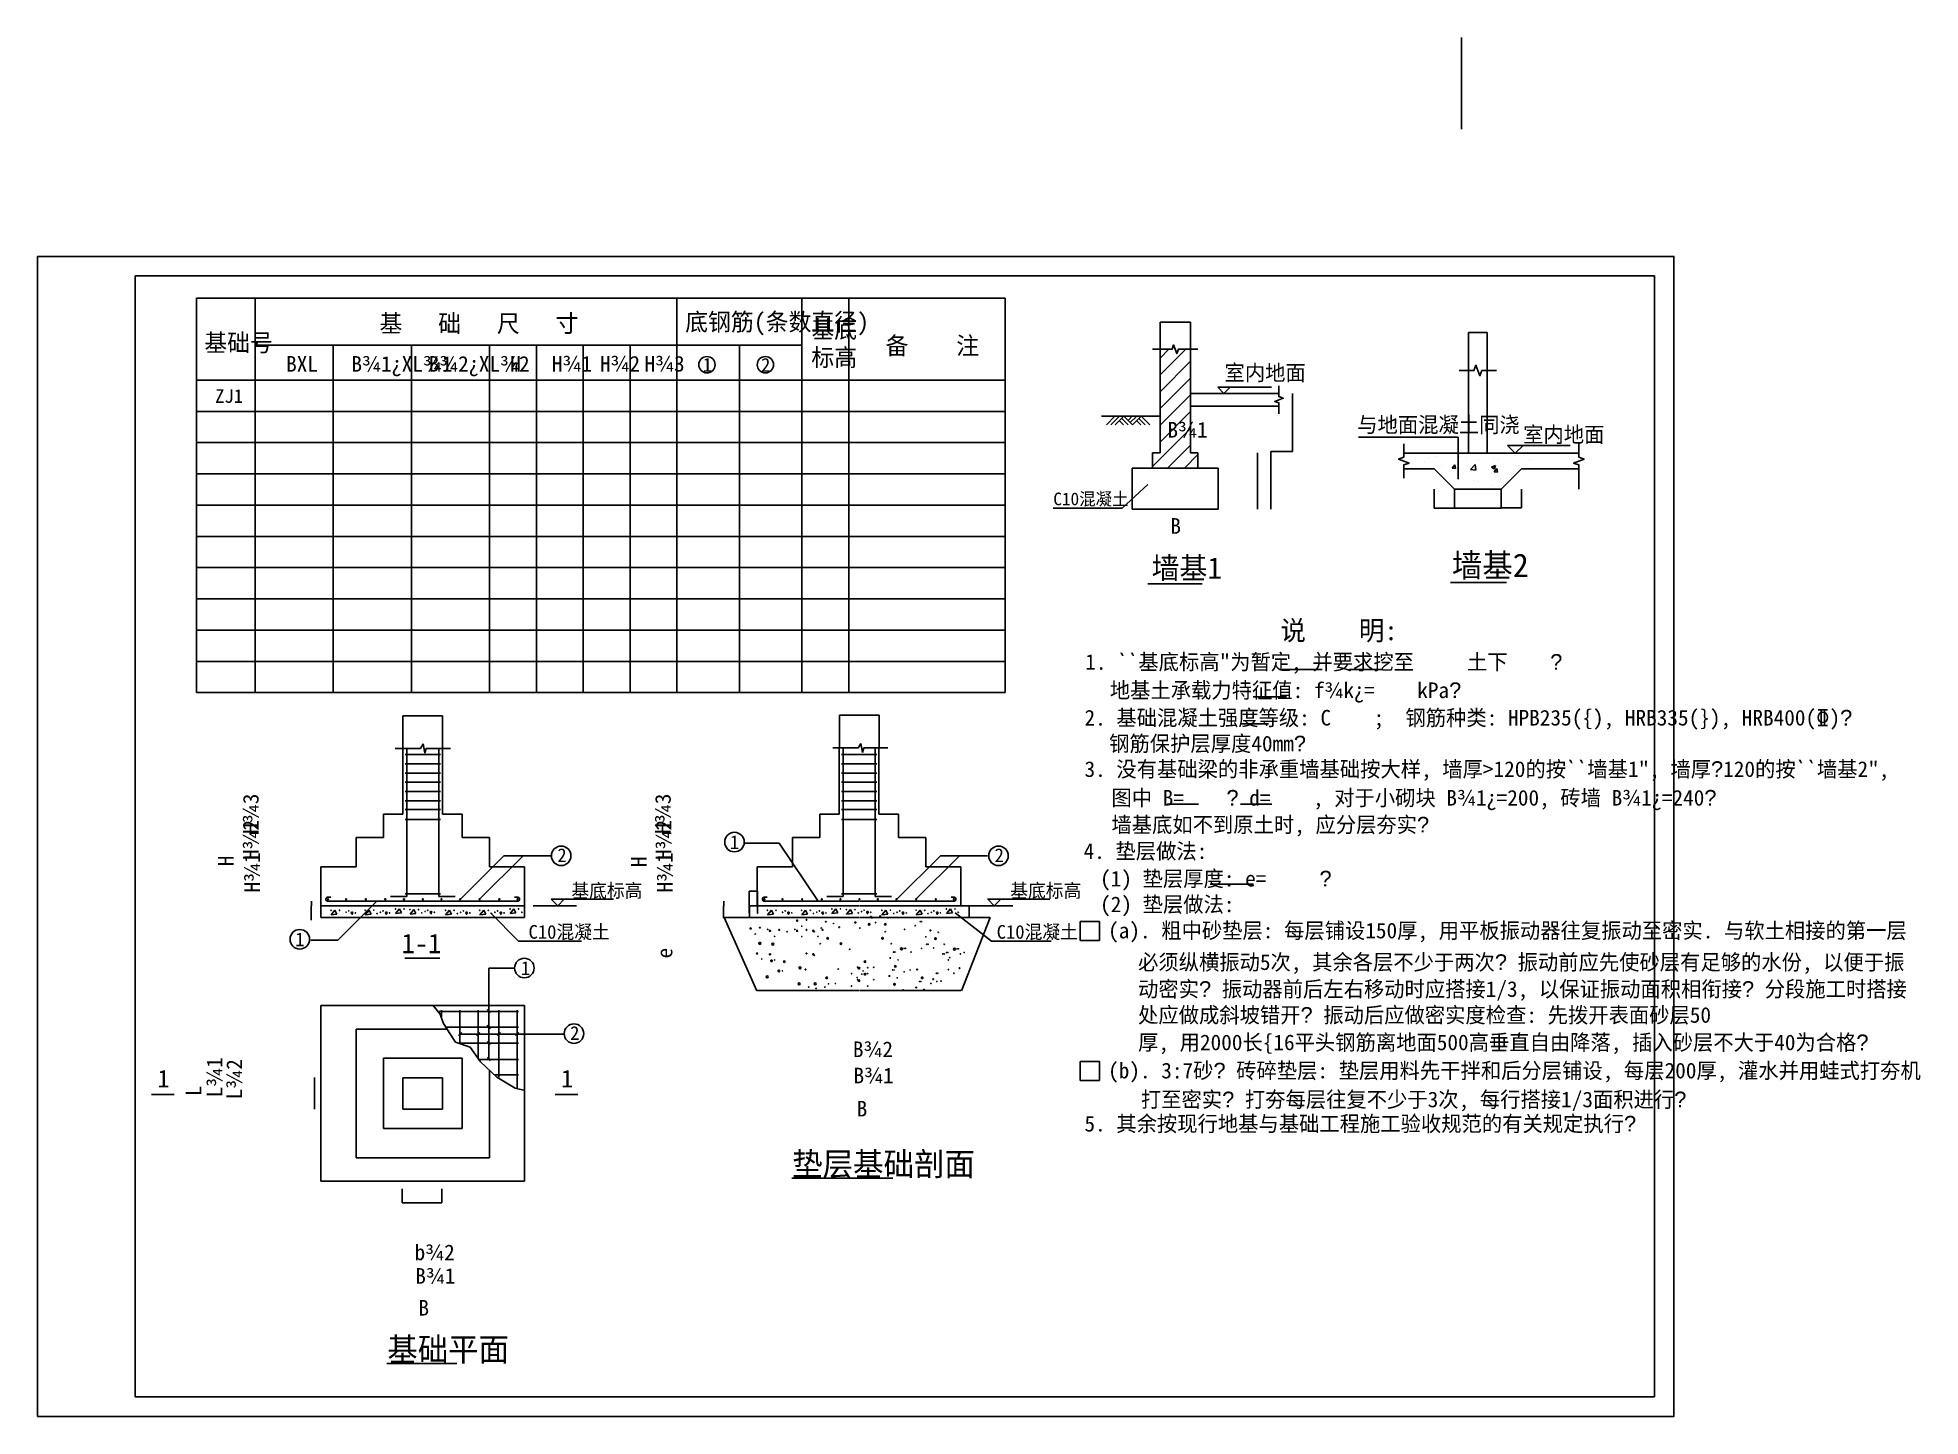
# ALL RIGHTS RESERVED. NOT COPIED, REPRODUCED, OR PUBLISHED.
# Model space of a CAD drawing. Header units: metres. Extents: x 4568 to 52776, y 5829 to 41128.
import ezdxf

# ---------------------------------------------------------------- set-up
doc = ezdxf.new("R2010")
doc.units = ezdxf.units.M
for name, color, linetype in [('BEAM', 4, 'Continuous'), ('DIM', 7, 'Continuous'), ('HATCH', 7, 'Continuous'), ('STEEL', 2, 'Continuous'), ('TEXT', 7, 'Continuous'), ('TK', 7, 'Continuous')]:
    doc.layers.add(name, color=color, linetype=linetype)
doc.dimstyles.get("Standard").update_dxf_attribs({"dimtxt": 2.5, "dimasz": 2.5, "dimexe": 1.25, "dimexo": 0.625, "dimtad": 1, "dimcen": 2.5, "dimazin": 3, "dimtfac": 1, "dimtmove": 0, "dimatfit": 3})

# ---------------------------------------------------------------- blocks, each defined once
blk = doc.blocks.new('_CLOSEDFILLED')
at = {"color": 0, "linetype": 'BYBLOCK'}
blk.add_solid([(-1, 0), (0, 0), (-1, 0)], dxfattribs=at)
blk = doc.blocks.new('*D1')
for p, q in [((41027.11, 41127.73), (41027.11, 39957.45)), ((41026.86, 39957.45), (41026.61, 39957.45)), ((41027.11, 38787.17), (41027.11, 39957.45)), ((41027.11, 39957.45), (41027.11, 39957.45)), ((41027.36, 39957.45), (41027.61, 39957.45))]:
    blk.add_line(p, q)
at = {"layer": 'Defpoints'}
for p in [(41027.11, 41127.73), (41027.11, 39957.45), (41027.11, 38787.17)]:
    blk.add_point(p, dxfattribs=at)
at = {"xscale": 0.25, "yscale": 0.25}
blk.add_blockref('_CLOSEDFILLED', (41027.11, 39957.45), dxfattribs=at)
at = {"xscale": 0.25, "yscale": 0.25, "rotation": 180}
blk.add_blockref('_CLOSEDFILLED', (41027.11, 39957.45), dxfattribs=at)
at = {"insert": (41027.11, 39958.575), "char_height": 1, "attachment_point": 5}
blk.add_mtext('H', dxfattribs=at)
blk = doc.blocks.new('*D2')
for p, q in [((35802.14, 30108.23), (35802.14, 29581.09)), ((35801.89, 29581.09), (35801.64, 29581.09)), ((35802.14, 29053.95), (35802.14, 29581.09)), ((35802.14, 29581.09), (35802.14, 29581.09)), ((35802.39, 29581.09), (35802.64, 29581.09))]:
    blk.add_line(p, q)
at = {"layer": 'Defpoints'}
for p in [(35802.14, 30108.23), (35802.14, 29581.09), (35802.14, 29053.95)]:
    blk.add_point(p, dxfattribs=at)
at = {"layer": 'DIM', "xscale": 0.25, "yscale": 0.25}
blk.add_blockref('_CLOSEDFILLED', (35802.14, 29581.09), dxfattribs=at)
at = {"layer": 'DIM', "xscale": 0.25, "yscale": 0.25, "rotation": 180}
blk.add_blockref('_CLOSEDFILLED', (35802.14, 29581.09), dxfattribs=at)
at = {"layer": 'DIM', "insert": (35802.14, 29582.215), "char_height": 1, "attachment_point": 5}
blk.add_mtext('250', dxfattribs=at)
blk = doc.blocks.new('*D3')
for p, q in [((36698.62, 32017.91), (36698.62, 30535.93)), ((36422.555, 30535.93), (36147.24, 30535.93)), ((36147.49, 29053.95), (36147.49, 30535.93)), ((36698.87, 30535.93), (36423.555, 30535.93))]:
    blk.add_line(p, q)
at = {"layer": 'Defpoints'}
for p in [(36698.62, 32017.91), (36698.62, 30535.93), (36147.49, 29053.95)]:
    blk.add_point(p, dxfattribs=at)
at = {"layer": 'DIM', "xscale": 0.25, "yscale": 0.25}
blk.add_blockref('_CLOSEDFILLED', (36147.49, 30535.93), dxfattribs=at)
at = {"layer": 'DIM', "xscale": 0.25, "yscale": 0.25, "rotation": 180}
blk.add_blockref('_CLOSEDFILLED', (36698.62, 30535.93), dxfattribs=at)
at = {"layer": 'DIM', "insert": (36423.055, 30535.93), "char_height": 1, "attachment_point": 5}
blk.add_mtext('d', dxfattribs=at)
blk = doc.blocks.new('*D4')
for p, q in [((35802.14, 30497.03), (35802.14, 30309.78)), ((35801.89, 30309.78), (35801.64, 30309.78)), ((35802.14, 30108.23), (35802.14, 30309.78)), ((35802.14, 30309.78), (35802.14, 30309.78)), ((35802.39, 30309.78), (35802.64, 30309.78))]:
    blk.add_line(p, q)
at = {"layer": 'Defpoints'}
for p in [(35802.14, 30497.03), (35802.14, 30309.78), (35802.14, 30108.23)]:
    blk.add_point(p, dxfattribs=at)
at = {"layer": 'DIM', "xscale": 0.25, "yscale": 0.25}
blk.add_blockref('_CLOSEDFILLED', (35802.14, 30309.78), dxfattribs=at)
at = {"layer": 'DIM', "xscale": 0.25, "yscale": 0.25, "rotation": 180}
blk.add_blockref('_CLOSEDFILLED', (35802.14, 30309.78), dxfattribs=at)
at = {"layer": 'DIM', "insert": (35802.14, 30310.905), "char_height": 1, "attachment_point": 5}
blk.add_mtext('%%151120', dxfattribs=at)
blk = doc.blocks.new('*D5')
for p, q in [((33695.14, 33846.44), (33307.09, 33846.44)), ((33307.34, 33149.13), (33307.34, 33846.44)), ((34085.19, 33846.44), (33697.14, 33846.44)), ((34084.94, 33149.13), (34084.94, 33846.44))]:
    blk.add_line(p, q)
at = {"layer": 'Defpoints'}
for p in [(34084.94, 33846.44), (33307.34, 33149.13), (34084.94, 33149.13)]:
    blk.add_point(p, dxfattribs=at)
at = {"layer": 'DIM', "xscale": 0.25, "yscale": 0.25}
blk.add_blockref('_CLOSEDFILLED', (33307.34, 33846.44), dxfattribs=at)
at = {"layer": 'DIM', "xscale": 0.25, "yscale": 0.25, "rotation": 180}
blk.add_blockref('_CLOSEDFILLED', (34084.94, 33846.44), dxfattribs=at)
at = {"layer": 'DIM', "insert": (33696.14, 33846.44), "char_height": 1, "attachment_point": 5}
blk.add_mtext('墙厚', dxfattribs=at)
blk = doc.blocks.new('*D8')
for p, q in [((44031.42, 30087.57), (44031.42, 29733.01)), ((44031.17, 29733.01), (44030.92, 29733.01)), ((44031.42, 29567.57), (44031.42, 29733.01)), ((44031.42, 29733.01), (44031.42, 29733.01)), ((44031.67, 29733.01), (44031.92, 29733.01))]:
    blk.add_line(p, q)
at = {"layer": 'Defpoints'}
for p in [(44031.42, 30087.57), (44031.42, 29733.01), (44031.42, 29567.57)]:
    blk.add_point(p, dxfattribs=at)
at = {"layer": 'DIM', "xscale": 0.25, "yscale": 0.25}
blk.add_blockref('_CLOSEDFILLED', (44031.42, 29733.01), dxfattribs=at)
at = {"layer": 'DIM', "xscale": 0.25, "yscale": 0.25, "rotation": 180}
blk.add_blockref('_CLOSEDFILLED', (44031.42, 29733.01), dxfattribs=at)
at = {"layer": 'DIM', "insert": (44031.42, 29734.135), "char_height": 1, "attachment_point": 5}
blk.add_mtext('130', dxfattribs=at)
blk = doc.blocks.new('*D9')
for p, q in [((41441.76, 33578.36), (41205.51, 33578.36)), ((41205.76, 32605.74), (41205.76, 33578.36)), ((41686.01, 33578.36), (41449.76, 33578.36)), ((41685.76, 32605.74), (41685.76, 33578.36))]:
    blk.add_line(p, q)
at = {"layer": 'Defpoints'}
for p in [(41685.76, 33578.36), (41205.76, 32605.74), (41685.76, 32605.74)]:
    blk.add_point(p, dxfattribs=at)
at = {"layer": 'DIM', "xscale": 0.25, "yscale": 0.25}
blk.add_blockref('_CLOSEDFILLED', (41205.76, 33578.36), dxfattribs=at)
at = {"layer": 'DIM', "xscale": 0.25, "yscale": 0.25, "rotation": 180}
blk.add_blockref('_CLOSEDFILLED', (41685.76, 33578.36), dxfattribs=at)
at = {"layer": 'DIM', "insert": (41445.76, 33578.36), "char_height": 1, "attachment_point": 5}
blk.add_mtext('%%150120', dxfattribs=at)
blk = doc.blocks.new('*D10')
for p, q in [((40845.76, 29567.57), (40845.76, 29082.36)), ((42045.76, 29567.57), (42045.76, 29082.36)), ((40846.01, 29082.36), (41444.26, 29082.36)), ((41447.26, 29082.36), (42045.51, 29082.36))]:
    blk.add_line(p, q)
at = {"layer": 'Defpoints'}
for p in [(40845.76, 29567.57), (42045.76, 29567.57), (40845.76, 29082.36)]:
    blk.add_point(p, dxfattribs=at)
at = {"layer": 'DIM', "xscale": 0.25, "yscale": 0.25, "rotation": 180}
blk.add_blockref('_CLOSEDFILLED', (40845.76, 29082.36), dxfattribs=at)
at = {"layer": 'DIM', "xscale": 0.25, "yscale": 0.25}
blk.add_blockref('_CLOSEDFILLED', (42045.76, 29082.36), dxfattribs=at)
at = {"layer": 'DIM', "insert": (41445.76, 29082.36), "char_height": 1, "attachment_point": 5}
blk.add_mtext('300', dxfattribs=at)
blk = doc.blocks.new('*D11')
for p, q in [((40325.76, 29567.57), (40325.76, 29082.87)), ((40845.76, 29567.57), (40845.76, 29082.87)), ((40584.26, 29082.87), (40325.51, 29082.87)), ((40846.01, 29082.87), (40587.26, 29082.87))]:
    blk.add_line(p, q)
at = {"layer": 'Defpoints'}
for p in [(40325.76, 29567.57), (40845.76, 29567.57), (40845.76, 29082.87)]:
    blk.add_point(p, dxfattribs=at)
at = {"layer": 'DIM', "xscale": 0.25, "yscale": 0.25}
blk.add_blockref('_CLOSEDFILLED', (40325.76, 29082.87), dxfattribs=at)
at = {"layer": 'DIM', "xscale": 0.25, "yscale": 0.25, "rotation": 180}
blk.add_blockref('_CLOSEDFILLED', (40845.76, 29082.87), dxfattribs=at)
at = {"layer": 'DIM', "insert": (40585.76, 29082.87), "char_height": 1, "attachment_point": 5}
blk.add_mtext('130', dxfattribs=at)
blk = doc.blocks.new('*D12')
for p, q in [((42045.76, 29567.57), (42045.76, 29093.7)), ((42565.76, 29567.57), (42565.76, 29093.7)), ((42046.01, 29093.7), (42304.26, 29093.7)), ((42307.26, 29093.7), (42565.51, 29093.7))]:
    blk.add_line(p, q)
at = {"layer": 'Defpoints'}
for p in [(42045.76, 29567.57), (42565.76, 29567.57), (42045.76, 29093.7)]:
    blk.add_point(p, dxfattribs=at)
at = {"layer": 'DIM', "xscale": 0.25, "yscale": 0.25, "rotation": 180}
blk.add_blockref('_CLOSEDFILLED', (42045.76, 29093.7), dxfattribs=at)
at = {"layer": 'DIM', "xscale": 0.25, "yscale": 0.25}
blk.add_blockref('_CLOSEDFILLED', (42565.76, 29093.7), dxfattribs=at)
at = {"layer": 'DIM', "insert": (42305.76, 29093.7), "char_height": 1, "attachment_point": 5}
blk.add_mtext('130', dxfattribs=at)
blk = doc.blocks.new('*D14')
for p, q in [((13898.5, 11656.61), (13898.5, 11295.3)), ((14916.59, 11656.61), (14916.59, 11295.3)), ((13898.75, 11295.3), (14407.045, 11295.3)), ((14408.045, 11295.3), (14916.34, 11295.3))]:
    blk.add_line(p, q)
at = {"layer": 'Defpoints'}
for p in [(13898.5, 11656.61), (14916.59, 11656.61), (13898.5, 11295.3)]:
    blk.add_point(p, dxfattribs=at)
at = {"xscale": 0.25, "yscale": 0.25, "rotation": 180}
blk.add_blockref('_CLOSEDFILLED', (13898.5, 11295.3), dxfattribs=at)
at = {"xscale": 0.25, "yscale": 0.25}
blk.add_blockref('_CLOSEDFILLED', (14916.59, 11295.3), dxfattribs=at)
at = {"insert": (14407.545, 11295.3), "char_height": 1, "attachment_point": 5}
blk.add_mtext('h', dxfattribs=at)
blk = doc.blocks.new('*D18')
for p, q in [((22788.79, 18713.54), (22788.79, 19279.3)), ((22789.04, 19279.3), (22892.4, 19279.3)), ((22894.4, 19279.3), (22997.76, 19279.3)), ((22998.01, 18713.54), (22998.01, 19279.3))]:
    blk.add_line(p, q)
at = {"layer": 'Defpoints'}
for p in [(22788.79, 19279.3), (22788.79, 18713.54), (22998.01, 18713.54)]:
    blk.add_point(p, dxfattribs=at)
at = {"xscale": 0.25, "yscale": 0.25, "rotation": 180}
blk.add_blockref('_CLOSEDFILLED', (22788.79, 19279.3), dxfattribs=at)
at = {"xscale": 0.25, "yscale": 0.25}
blk.add_blockref('_CLOSEDFILLED', (22998.01, 19279.3), dxfattribs=at)
at = {"insert": (22893.4, 19279.3), "char_height": 1, "attachment_point": 5}
blk.add_mtext('60', dxfattribs=at)
blk = doc.blocks.new('*D19')
for p, q in [((22140.42, 18957.4), (22140.17, 18957.4)), ((22140.67, 19019.66), (22140.67, 18957.4)), ((22140.67, 18895.15), (22140.67, 18957.4)), ((22140.67, 18957.4), (22140.67, 18957.4)), ((22140.92, 18957.4), (22141.17, 18957.4))]:
    blk.add_line(p, q)
at = {"layer": 'Defpoints'}
for p in [(22140.67, 19019.66), (22140.67, 18957.4), (22140.67, 18895.15)]:
    blk.add_point(p, dxfattribs=at)
at = {"xscale": 0.25, "yscale": 0.25}
blk.add_blockref('_CLOSEDFILLED', (22140.67, 18957.4), dxfattribs=at)
at = {"xscale": 0.25, "yscale": 0.25, "rotation": 180}
blk.add_blockref('_CLOSEDFILLED', (22140.67, 18957.4), dxfattribs=at)
at = {"insert": (22140.67, 18958.525), "char_height": 1, "attachment_point": 5}
blk.add_mtext('40', dxfattribs=at)
blk = doc.blocks.new('*D20')
for p, q in [((25095.84, 22945.78), (25095.84, 23778.44)), ((25096.09, 23778.44), (25603.275, 23778.44)), ((25604.275, 23778.44), (26111.46, 23778.44)), ((26111.71, 22945.78), (26111.71, 23778.44))]:
    blk.add_line(p, q)
at = {"layer": 'Defpoints'}
for p in [(25095.84, 23778.44), (25095.84, 22945.78), (26111.71, 22945.78)]:
    blk.add_point(p, dxfattribs=at)
at = {"xscale": 0.25, "yscale": 0.25, "rotation": 180}
blk.add_blockref('_CLOSEDFILLED', (25095.84, 23778.44), dxfattribs=at)
at = {"xscale": 0.25, "yscale": 0.25}
blk.add_blockref('_CLOSEDFILLED', (26111.71, 23778.44), dxfattribs=at)
at = {"insert": (25603.775, 23778.44), "char_height": 1, "attachment_point": 5}
blk.add_mtext('h', dxfattribs=at)
blk = doc.blocks.new('*D24')
for p, q in [((13921.18, 22930.65), (13921.18, 23763.31)), ((13921.43, 23763.31), (14428.62, 23763.31)), ((14429.62, 23763.31), (14936.81, 23763.31)), ((14937.06, 22930.65), (14937.06, 23763.31))]:
    blk.add_line(p, q)
at = {"layer": 'Defpoints'}
for p in [(13921.18, 23763.31), (13921.18, 22930.65), (14937.06, 22930.65)]:
    blk.add_point(p, dxfattribs=at)
at = {"xscale": 0.25, "yscale": 0.25, "rotation": 180}
blk.add_blockref('_CLOSEDFILLED', (13921.18, 23763.31), dxfattribs=at)
at = {"xscale": 0.25, "yscale": 0.25}
blk.add_blockref('_CLOSEDFILLED', (14937.06, 23763.31), dxfattribs=at)
at = {"insert": (14429.12, 23763.31), "char_height": 1, "attachment_point": 5}
blk.add_mtext('h', dxfattribs=at)
blk = doc.blocks.new('*D27')
for p, q in [((22129.49, 18893.03), (22129.49, 18585.97)), ((22129.24, 18585.97), (22128.99, 18585.97)), ((22129.49, 18592.01), (22129.49, 18585.97)), ((22129.49, 18585.97), (22129.49, 18585.97)), ((22129.74, 18585.97), (22129.99, 18585.97))]:
    blk.add_line(p, q)
at = {"layer": 'Defpoints'}
for p in [(22129.49, 18893.03), (22129.49, 18592.01), (22129.49, 18585.97)]:
    blk.add_point(p, dxfattribs=at)
at = {"xscale": 0.25, "yscale": 0.25}
blk.add_blockref('_CLOSEDFILLED', (22129.49, 18585.97), dxfattribs=at)
at = {"xscale": 0.25, "yscale": 0.25, "rotation": 180}
blk.add_blockref('_CLOSEDFILLED', (22129.49, 18585.97), dxfattribs=at)
at = {"insert": (22129.49, 18587.095), "char_height": 1, "attachment_point": 5}
blk.add_mtext('80', dxfattribs=at)
blk = doc.blocks.new('*D35')
for p, q in [((11659.69, 14503.75), (11659.69, 14096.79)), ((11659.44, 14096.79), (11659.19, 14096.79)), ((11659.69, 13689.83), (11659.69, 14096.79)), ((11659.69, 14096.79), (11659.69, 14096.79)), ((11659.94, 14096.79), (11660.19, 14096.79))]:
    blk.add_line(p, q)
at = {"layer": 'Defpoints'}
for p in [(11659.69, 14503.75), (11659.69, 14096.79), (11659.69, 13689.83)]:
    blk.add_point(p, dxfattribs=at)
at = {"xscale": 0.25, "yscale": 0.25}
blk.add_blockref('_CLOSEDFILLED', (11659.69, 14096.79), dxfattribs=at)
at = {"xscale": 0.25, "yscale": 0.25, "rotation": 180}
blk.add_blockref('_CLOSEDFILLED', (11659.69, 14096.79), dxfattribs=at)
at = {"insert": (11659.69, 14097.915), "char_height": 1, "attachment_point": 5}
blk.add_mtext('b', dxfattribs=at)
blk = doc.blocks.new('*D36')
for p, q in [((11570.61, 18897.21), (11570.61, 18534.02)), ((11571.705, 18534.02), (11570.36, 18534.02)), ((11575.05, 18534.02), (11573.705, 18534.02)), ((11574.8, 18596.17), (11574.8, 18534.02))]:
    blk.add_line(p, q)
at = {"layer": 'Defpoints'}
for p in [(11570.61, 18897.21), (11574.8, 18596.17), (11574.8, 18534.02)]:
    blk.add_point(p, dxfattribs=at)
at = {"xscale": 0.25, "yscale": 0.25}
blk.add_blockref('_CLOSEDFILLED', (11570.61, 18534.02), dxfattribs=at)
at = {"xscale": 0.25, "yscale": 0.25, "rotation": 180}
blk.add_blockref('_CLOSEDFILLED', (11574.8, 18534.02), dxfattribs=at)
at = {"insert": (11572.705, 18534.02), "char_height": 1, "attachment_point": 5}
blk.add_mtext('80', dxfattribs=at)
blk = doc.blocks.new('*D39')
for p, q in [((11581.54, 18959.51), (11581.29, 18959.51)), ((11581.79, 19019.66), (11581.79, 18959.51)), ((11581.79, 18899.36), (11581.79, 18959.51)), ((11581.79, 18959.51), (11581.79, 18959.51)), ((11582.04, 18959.51), (11582.29, 18959.51))]:
    blk.add_line(p, q)
at = {"layer": 'Defpoints'}
for p in [(11581.79, 19019.66), (11581.79, 18959.51), (11581.79, 18899.36)]:
    blk.add_point(p, dxfattribs=at)
at = {"xscale": 0.25, "yscale": 0.25}
blk.add_blockref('_CLOSEDFILLED', (11581.79, 18959.51), dxfattribs=at)
at = {"xscale": 0.25, "yscale": 0.25, "rotation": 180}
blk.add_blockref('_CLOSEDFILLED', (11581.79, 18959.51), dxfattribs=at)
at = {"insert": (11581.79, 18960.635), "char_height": 1, "attachment_point": 5}
blk.add_mtext('40', dxfattribs=at)

msp = doc.modelspace()

# ---------------------------------------------------------------- linework, layer by layer
for p, q in [((8637.93, 34458.41), (8637.93, 24358.41)), ((8637.93, 34458.41), (29337.93, 34458.41)), ((10137.93, 34458.41), (10137.93, 24358.41)), ((20937.93, 34458.41), (20937.93, 24358.41)), ((24137.93, 34458.41), (24137.93, 24358.41)), ((25337.93, 34458.41), (25337.93, 24358.41)), ((29337.93, 34458.41), (29337.93, 24358.41)), ((10137.93, 33258.41), (24137.93, 33258.41)), ((12137.93, 33258.41), (12137.93, 24358.41)), ((14137.93, 33258.41), (14137.93, 24358.41)), ((16137.93, 33258.41), (16137.93, 24358.41)), ((17337.93, 33258.41), (17337.93, 24358.41)), ((18537.93, 33258.41), (18537.93, 24358.41)), ((19737.93, 33258.41), (19737.93, 24358.41)), ((22537.93, 33258.41), (22537.93, 24358.41)), ((33307.34, 32922.09), (33534.39, 33149.13)), ((33307.34, 32492.52), (33963.95, 33149.13)), ((33307.34, 32062.95), (34084.94, 32840.55)), ((8637.93, 32358.41), (29337.93, 32358.41)), ((33307.34, 31633.39), (34084.94, 32410.99)), ((33307.34, 31203.82), (34084.94, 31981.42)), ((34783.17, 32178.28), (36157.17, 32178.28)), ((34783.17, 32178.28), (34943.54, 32017.91)), ((34943.54, 32017.91), (35103.91, 32178.28)), ((8637.93, 31558.41), (29337.93, 31558.41)), ((33307.34, 30774.25), (34084.94, 31551.85)), ((33112.94, 30150.29), (34084.94, 31122.29)), ((8637.93, 30758.41), (29337.93, 30758.41)), ((33500.46, 30108.23), (34084.94, 30692.72)), ((33930.03, 30108.23), (34279.34, 30457.55)), ((40362.21, 30406.21), (40362.21, 30406.21)), ((40946.69, 30460.39), (40946.69, 30460.39)), ((40976.1, 30405.3), (40976.1, 30405.3)), ((41162.95, 30372.37), (41162.95, 30372.37)), ((42206.08, 30685.56), (43812.31, 30685.56)), ((42206.08, 30685.56), (42404.07, 30487.57)), ((42404.07, 30487.57), (42602.06, 30685.56)), ((42414.27, 30432.42), (42414.27, 30432.42)), ((8637.93, 29958.41), (29337.93, 29958.41)), ((40101.32, 30255.14), (40101.32, 30255.14)), ((40189.03, 30364.36), (40189.03, 30364.36)), ((40523.34, 30183.47), (40523.34, 30183.47)), ((40784.37, 30101.65), (40856.69, 30187.83)), ((40784.37, 30101.65), (40874.03, 30093.8)), ((40874.06, 30093.76), (40856.72, 30187.79)), ((40928.45, 29961.05), (40928.45, 29961.05)), ((41255.82, 30075.19), (41372.66, 30196.96)), ((41255.82, 30075.19), (41389.23, 30054.5)), ((41389.26, 30054.47), (41372.69, 30196.92)), ((41470.66, 30308.19), (41470.66, 30308.19)), ((41707.53, 30073.51), (41707.53, 30073.51)), ((41791.29, 30134.28), (41896.31, 30174.6)), ((41791.29, 30134.28), (41865.9, 30083.95)), ((41846.17, 30357.63), (41846.17, 30357.63)), ((41860.26, 30007.52), (41932.58, 30093.7)), ((41860.26, 30007.52), (41949.92, 29999.67)), ((41865.93, 30083.91), (41896.34, 30174.56)), ((41949.95, 29999.63), (41932.61, 30093.66)), ((41963.68, 30338.54), (41963.68, 30338.54)), ((42477.68, 30179.13), (42477.68, 30179.13)), ((42764.41, 30304.71), (42764.41, 30304.71)), ((43924.26, 30275.16), (43924.26, 30275.16)), ((41348.98, 29777.57), (41348.98, 29777.57)), ((41451.57, 29766.01), (41451.57, 29766.01)), ((41689.29, 29574.17), (41689.29, 29574.17)), ((41788.95, 29660.46), (41788.95, 29660.46)), ((42019.67, 29840.8), (42019.67, 29840.8)), ((42149.71, 29743.73), (42149.71, 29743.73)), ((8637.93, 29158.41), (29337.93, 29158.41)), ((8637.93, 28358.41), (29337.93, 28358.41)), ((8637.93, 27558.41), (29337.93, 27558.41)), ((8637.93, 26758.41), (29337.93, 26758.41)), ((8637.93, 25958.41), (29337.93, 25958.41)), ((8637.93, 25158.41), (29337.93, 25158.41)), ((36434.39, 24949.85), (37459.35, 24949.85)), ((38155.03, 24949.85), (39007.93, 24949.85)), ((8637.93, 24358.41), (29337.93, 24358.41)), ((35691.93, 24249.93), (36544.83, 24249.93)), ((35364.81, 23558.88), (36088.36, 23558.88)), ((13719.89, 22929.19), (14371.08, 22929.19)), ((13920.69, 22929.19), (13920.69, 21248.06)), ((13975.88, 22776.53), (14879.37, 22776.53)), ((14018.16, 22929.19), (14018.16, 19141.6)), ((14370.37, 22928.42), (14438.87, 23047.53)), ((14438.87, 23047.53), (14471.05, 22856.92)), ((14471.05, 22856.92), (14484.3, 22811.91)), ((14484.3, 22814.56), (14516.1, 22931.06)), ((14515.58, 22929.19), (15135.36, 22929.19)), ((14837.09, 22929.19), (14837.09, 19141.6)), ((14934.55, 22929.19), (14934.55, 21248.06)), ((24925.71, 22941.23), (25576.91, 22941.23)), ((25095.35, 22941.23), (25095.35, 21248.06)), ((25150.53, 22776.53), (26054.02, 22776.53)), ((25192.81, 22941.23), (25192.81, 19141.6)), ((25576.2, 22940.46), (25644.7, 23059.57)), ((25644.7, 23059.57), (25676.88, 22868.97)), ((25676.88, 22868.97), (25690.13, 22823.95)), ((25690.13, 22826.6), (25721.92, 22943.1)), ((25721.41, 22941.23), (26341.19, 22941.23)), ((26011.74, 22941.23), (26011.74, 19141.6)), ((26109.2, 22941.23), (26109.2, 21248.06)), ((13975.88, 22535.76), (14879.37, 22535.76)), ((13975.88, 22294.99), (14879.37, 22294.99)), ((25150.53, 22535.76), (26054.02, 22535.76)), ((25150.53, 22294.99), (26054.02, 22294.99)), ((13975.88, 22069.27), (14879.37, 22069.27)), ((13975.88, 21828.5), (14879.37, 21828.5)), ((25150.53, 22069.27), (26054.02, 22069.27)), ((25150.53, 21828.5), (26054.02, 21828.5)), ((13420.69, 21248.06), (13420.69, 20648.06)), ((13920.69, 21248.06), (13420.69, 21248.06)), ((13975.88, 21587.73), (14879.37, 21587.73)), ((13975.88, 21362.01), (14879.37, 21362.01)), ((14934.55, 21248.06), (15434.55, 21248.06)), ((15434.55, 21248.06), (15434.55, 20648.06)), ((24595.35, 21248.06), (24595.35, 20648.06)), ((25095.35, 21248.06), (24595.35, 21248.06)), ((25150.53, 21587.73), (26054.02, 21587.73)), ((25150.53, 21362.01), (26054.02, 21362.01)), ((26109.2, 21248.06), (26609.2, 21248.06)), ((26609.2, 21248.06), (26609.2, 20648.06)), ((33486.23, 21506.21), (34289.97, 21506.21)), ((35366.8, 21506.21), (36170.54, 21506.21)), ((13975.88, 21106.2), (14879.37, 21106.2)), ((25150.53, 21106.2), (26054.02, 21106.2)), ((13420.69, 20648.06), (12720.69, 20648.06)), ((13420.69, 20648.06), (12720.69, 20648.06)), ((12720.69, 20648.06), (12720.69, 19898.06)), ((15434.55, 20648.06), (16134.55, 20648.06)), ((15434.55, 20648.06), (16134.55, 20648.06)), ((16134.55, 20648.06), (16134.55, 19898.06)), ((23557.68, 20508.17), (22688.4, 20508.17)), ((24552.73, 19019.66), (23557.68, 20508.17)), ((23895.35, 20648.06), (23895.35, 19898.06)), ((24595.35, 20648.06), (23895.35, 20648.06)), ((24595.35, 20648.06), (23895.35, 20648.06)), ((26609.2, 20648.06), (27309.2, 20648.06)), ((26609.2, 20648.06), (27309.2, 20648.06)), ((27309.2, 20648.06), (27309.2, 19898.06)), ((11820.69, 19898.06), (11820.69, 18598.06)), ((12720.69, 19898.06), (11820.69, 19898.06)), ((15392.98, 19066.1), (16508.46, 20180.82)), ((15881, 19066.1), (16996.47, 20180.82)), ((16134.55, 19898.06), (17034.55, 19898.06)), ((16508.46, 20180.82), (17716.88, 20180.82)), ((17034.55, 19898.06), (17034.55, 18598.06)), ((22995.35, 19898.06), (22995.35, 18898.06)), ((23895.35, 19898.06), (22995.35, 19898.06)), ((26567.64, 19066.1), (27683.11, 20180.82)), ((27055.66, 19066.1), (28171.13, 20180.82)), ((27309.2, 19898.06), (28209.2, 19898.06)), ((27683.11, 20180.82), (28891.54, 20180.82)), ((28209.2, 19898.06), (28209.2, 18898.06)), ((34588, 19455.58), (35703.43, 19455.58)), ((14420.69, 18898.06), (11820.69, 18898.06)), ((14420.69, 19019.83), (12015.62, 19019.83)), ((12019.84, 19123.01), (12074.17, 19123.01)), ((13255, 19019.66), (12255.72, 18021.05)), ((14018.16, 19141.6), (13599.57, 19141.6)), ((13832.78, 18820.27), (13731.68, 18702.4)), ((13883.33, 18719.24), (13832.78, 18820.27)), ((13975.88, 19210.14), (14879.37, 19210.14)), ((14203.48, 18803.44), (14102.38, 18685.57)), ((14254.03, 18702.4), (14203.48, 18803.44)), ((14434.55, 19019.83), (16839.62, 19019.83)), ((14434.55, 18898.06), (17034.55, 18898.06)), ((14837.09, 19141.6), (15255.68, 19141.6)), ((16764.66, 18820.27), (16663.57, 18702.4)), ((16815.21, 18719.24), (16764.66, 18820.27)), ((16835.4, 19123.01), (16781.07, 19123.01)), ((17252.1, 18903.54), (18367.57, 18903.54)), ((17716.88, 19066.1), (19314.26, 19066.1)), ((17720.11, 19068.77), (17886.32, 18902.67)), ((17886.32, 18902.67), (18052.53, 19068.77)), ((22794.31, 18898.06), (22794.31, 18611.92)), ((25595.35, 18898.06), (22794.31, 18898.06)), ((25595.35, 19019.83), (23190.27, 19019.83)), ((23194.49, 19123.01), (23248.83, 19123.01)), ((25192.81, 19141.6), (24774.22, 19141.6)), ((25007.44, 18820.27), (24906.34, 18702.4)), ((25057.98, 18719.24), (25007.44, 18820.27)), ((25150.53, 19210.14), (26054.02, 19210.14)), ((25378.13, 18803.44), (25277.03, 18685.57)), ((25428.68, 18702.4), (25378.13, 18803.44)), ((25609.2, 19019.83), (28014.28, 19019.83)), ((25609.2, 18898.06), (28417.4, 18898.06)), ((26011.74, 19141.6), (26430.33, 19141.6)), ((27939.32, 18820.27), (27838.22, 18702.4)), ((27989.87, 18719.24), (27939.32, 18820.27)), ((28010.05, 19123.01), (27955.72, 19123.01)), ((28417.4, 18898.06), (28417.4, 18598.06)), ((28426.76, 18903.54), (29542.23, 18903.54)), ((28891.54, 19066.1), (30488.91, 19066.1)), ((28894.76, 19068.77), (29060.97, 18902.67)), ((29060.97, 18902.67), (29227.18, 19068.77)), ((14420.69, 18598.06), (11820.69, 18598.06)), ((12181.49, 18786.6), (12080.39, 18668.73)), ((12080.39, 18668.73), (12232.04, 18685.57)), ((12232.04, 18685.57), (12181.49, 18786.6)), ((13057.69, 18786.6), (12956.59, 18668.73)), ((12956.59, 18668.73), (13108.24, 18685.57)), ((13108.24, 18685.57), (13057.69, 18786.6)), ((13731.68, 18702.4), (13883.33, 18719.24)), ((14102.38, 18685.57), (14254.03, 18702.4)), ((14434.55, 18598.06), (17034.55, 18598.06)), ((15113.37, 18786.6), (15012.28, 18668.73)), ((15012.28, 18668.73), (15163.92, 18685.57)), ((15163.92, 18685.57), (15113.37, 18786.6)), ((15989.57, 18786.6), (15888.47, 18668.73)), ((15888.47, 18668.73), (16040.12, 18685.57)), ((16040.12, 18685.57), (15989.57, 18786.6)), ((16159.87, 18717.75), (16880.28, 17997.83)), ((16663.57, 18702.4), (16815.21, 18719.24)), ((25595.35, 18598.06), (22148.52, 18598.06)), ((22986.54, 16727.04), (22148.52, 18598.06)), ((23356.15, 18786.6), (23255.05, 18668.73)), ((23255.05, 18668.73), (23406.69, 18685.57)), ((23406.69, 18685.57), (23356.15, 18786.6)), ((24232.34, 18786.6), (24131.24, 18668.73)), ((24131.24, 18668.73), (24282.89, 18685.57)), ((24282.89, 18685.57), (24232.34, 18786.6)), ((24906.34, 18702.4), (25057.98, 18719.24)), ((25277.03, 18685.57), (25428.68, 18702.4)), ((25609.2, 18598.06), (28953.87, 18598.06)), ((26288.03, 18786.6), (26186.93, 18668.73)), ((26186.93, 18668.73), (26338.58, 18685.57)), ((26338.58, 18685.57), (26288.03, 18786.6)), ((27164.22, 18786.6), (27063.12, 18668.73)), ((27063.12, 18668.73), (27214.77, 18685.57)), ((27214.77, 18685.57), (27164.22, 18786.6)), ((27838.22, 18702.4), (27989.87, 18719.24)), ((28057.97, 18717.75), (28991.84, 17997.83)), ((28226.04, 16727.04), (28953.87, 18598.06)), ((12255.72, 18021.05), (11558.55, 18021.05)), ((16880.28, 17997.83), (18496.87, 17997.83)), ((28991.84, 17997.83), (30519.98, 17997.83)), ((16121.14, 17299.94), (16754.12, 17299.94)), ((16121.14, 14970.98), (16121.14, 17299.94)), ((25595.35, 16735.9), (22995.35, 16735.9)), ((25609.2, 16735.9), (28209.2, 16735.9)), ((11820.69, 16345.91), (11820.69, 14095.91)), ((11820.69, 16345.91), (17034.55, 16345.91)), ((14686.96, 16352.21), (14875.09, 16126.61)), ((14846.51, 16197.11), (16880.76, 16197.11)), ((14875.09, 16126.61), (14950.34, 15901.02)), ((14908.74, 16225.44), (14908.74, 16054.07)), ((15379.05, 16225.44), (15379.05, 15374.13)), ((15849.36, 16225.44), (15849.36, 14990.87)), ((16151.96, 16159.15), (16080.08, 16245.46)), ((16376.11, 16225.44), (16376.11, 14478.37)), ((16846.43, 16227.99), (16846.43, 14215.73)), ((17034.55, 16345.91), (17034.55, 14095.91)), ((12720.69, 15745.91), (12720.69, 14095.91)), ((12720.69, 15745.91), (15045.85, 15745.91)), ((14950.34, 15901.02), (15100.84, 15656.62)), ((15015.48, 15795.23), (16881.87, 15795.23)), ((15100.84, 15656.62), (15270.15, 15412.22)), ((15341.19, 15582.3), (15427.5, 15654.18)), ((15373.07, 15617.91), (18034.48, 15617.91)), ((15801.29, 15582.3), (15887.6, 15654.18)), ((16151.96, 15754.26), (16080.08, 15840.57)), ((16151.96, 15342.5), (16080.08, 15428.82)), ((16330.06, 15582.3), (16416.38, 15654.18)), ((16800.47, 15582.3), (16886.78, 15654.18)), ((13420.69, 14995.91), (13420.69, 14095.91)), ((13420.69, 14995.91), (15434.55, 14995.91)), ((15270.15, 15412.22), (15646.4, 15280.62)), ((15372.8, 15381.63), (16881.87, 15381.63)), ((15434.55, 14995.91), (15434.55, 14095.91)), ((15646.4, 15280.62), (15909.78, 14904.63)), ((15865.36, 14968.04), (16881.87, 14968.04)), ((16151.96, 14927.32), (16080.08, 15013.63)), ((13920.69, 14495.91), (13920.69, 14095.91)), ((13920.69, 14495.91), (14934.55, 14495.91)), ((14934.55, 14495.91), (14934.55, 14095.91)), ((15909.78, 14904.63), (16323.65, 14509.83)), ((16134.55, 14690.21), (16134.55, 14095.91)), ((16274.08, 14573.24), (16881.87, 14573.24)), ((16323.65, 14509.83), (16793.96, 14227.83)), ((11820.69, 11845.91), (11820.69, 14095.91)), ((12720.69, 12445.91), (12720.69, 14095.91)), ((13420.69, 13195.91), (13420.69, 14095.91)), ((13920.69, 13695.91), (13920.69, 14095.91)), ((14934.55, 13695.91), (14934.55, 14095.91)), ((15434.55, 13195.91), (15434.55, 14095.91)), ((16134.55, 12445.91), (16134.55, 14095.91)), ((16793.96, 14227.83), (17038.53, 14171.43)), ((17034.55, 11845.91), (17034.55, 14095.91)), ((13920.69, 13695.91), (14934.55, 13695.91)), ((13420.69, 13195.91), (15434.55, 13195.91)), ((12720.69, 12445.91), (16134.55, 12445.91)), ((11820.69, 11845.91), (17034.55, 11845.91))]:
    msp.add_line(p, q)
for points in [[(12016.29, 19068.7, -1), (11990.79, 19068.7, -1)], [(12478.11, 19068.7, -1), (12452.61, 19068.7, -1)], [(12983.39, 19068.7, -1), (12957.89, 19068.7, -1)], [(13483.24, 19068.7, -1), (13457.74, 19068.7, -1)], [(13961.36, 19068.7, -1), (13935.86, 19068.7, -1)], [(14421.2, 19068.7, 1), (14446.7, 19068.7, 1)], [(14893.88, 19068.7, 1), (14919.38, 19068.7, 1)], [(15372, 19068.7, 1), (15397.5, 19068.7, 1)], [(15871.85, 19068.7, 1), (15897.35, 19068.7, 1)], [(16377.13, 19068.7, 1), (16402.63, 19068.7, 1)], [(16838.95, 19068.7, 1), (16864.45, 19068.7, 1)], [(23190.95, 19068.7, -1), (23165.45, 19068.7, -1)], [(23652.76, 19068.7, -1), (23627.26, 19068.7, -1)], [(24158.05, 19068.7, -1), (24132.55, 19068.7, -1)], [(24657.89, 19068.7, -1), (24632.39, 19068.7, -1)], [(25136.01, 19068.7, -1), (25110.51, 19068.7, -1)], [(25595.85, 19068.7, 1), (25621.35, 19068.7, 1)], [(26068.54, 19068.7, 1), (26094.04, 19068.7, 1)], [(26546.65, 19068.7, 1), (26572.15, 19068.7, 1)], [(27046.5, 19068.7, 1), (27072, 19068.7, 1)], [(27551.79, 19068.7, 1), (27577.29, 19068.7, 1)], [(28013.6, 19068.7, 1), (28039.1, 19068.7, 1)]]:
    msp.add_lwpolyline(points, format="xyb", close=True)
for points in [[(13969.92, 17557.17), (14866.56, 17557.17)], [(7482.88, 14073.01), (8063.85, 14073.01)], [(17816.48, 14073.01), (18397.45, 14073.01)], [(23875.21, 11925.25), (26466.34, 11925.25)], [(13507.07, 7179.25), (15301.9, 7179.25)]]:
    msp.add_lwpolyline(points)
for centre, radius in [((21704.99, 32754.12), 209), ((23201.44, 32754.12), 209), ((22409.53, 20531.39), 250), ((17973.42, 20180.82), 250), ((29170.4, 20180.82), 250), ((13731.68, 18820.27), 5), ((13950.73, 18820.27), 5), ((14102.38, 18803.44), 5), ((14321.43, 18803.44), 5), ((16663.57, 18820.27), 5), ((16882.61, 18820.27), 5), ((24906.34, 18820.27), 5), ((25125.38, 18820.27), 5), ((25277.03, 18803.44), 5), ((25496.08, 18803.44), 5), ((27838.22, 18820.27), 5), ((28057.27, 18820.27), 5), ((11827.64, 18719.24), 5), ((12080.39, 18786.6), 5), ((12299.44, 18786.6), 5), ((12467.94, 18736.08), 5), ((12467.94, 18736.08), 5), ((12535.34, 18769.76), 5), ((12619.59, 18719.24), 20), ((12619.59, 18685.57), 5), ((12703.84, 18719.24), 5), ((12956.59, 18786.6), 5), ((13175.64, 18786.6), 5), ((13259.89, 18702.4), 5), ((13344.14, 18736.08), 5), ((13411.53, 18769.76), 5), ((13495.78, 18719.24), 20), ((13495.78, 18685.57), 5), ((13580.03, 18719.24), 5), ((14405.68, 18719.24), 5), ((14489.93, 18752.92), 5), ((14557.33, 18786.6), 5), ((14641.58, 18736.08), 20), ((14641.58, 18702.4), 5), ((14725.83, 18736.08), 5), ((15012.28, 18786.6), 5), ((15231.32, 18786.6), 5), ((15315.57, 18702.4), 5), ((15399.82, 18736.08), 5), ((15467.22, 18769.76), 5), ((15551.47, 18719.24), 20), ((15551.47, 18685.57), 5), ((15635.72, 18719.24), 5), ((15888.47, 18786.6), 5), ((16107.52, 18786.6), 5), ((16191.77, 18702.4), 5), ((16276.02, 18736.08), 5), ((16343.42, 18769.76), 5), ((16427.67, 18719.24), 20), ((16427.67, 18685.57), 5), ((16511.92, 18719.24), 5), ((16966.86, 18736.08), 5), ((22825.38, 18317.94), 15), ((23002.3, 18719.24), 5), ((23061.42, 18341.52), 10), ((23255.05, 18786.6), 5), ((23474.09, 18786.6), 5), ((23642.59, 18736.08), 5), ((23642.59, 18736.08), 5), ((23709.99, 18769.76), 5), ((23794.24, 18719.24), 20), ((23794.24, 18685.57), 5), ((23878.49, 18719.24), 5), ((24017.34, 18518.43), 15), ((24131.24, 18786.6), 5), ((24135.36, 18376.9), 5), ((24253.37, 18542.01), 10), ((24350.29, 18786.6), 5), ((24434.54, 18702.4), 5), ((24518.79, 18736.08), 5), ((24586.19, 18769.76), 5), ((24631.02, 18329.73), 5), ((24670.44, 18719.24), 20), ((24670.44, 18685.57), 5), ((24749.04, 18494.84), 10), ((24754.69, 18719.24), 5), ((24949.66, 18447.67), 5), ((25091.28, 18353.32), 10), ((25504.33, 18471.25), 15), ((25580.33, 18719.24), 5), ((25622.35, 18329.73), 5), ((25664.58, 18752.92), 5), ((25731.98, 18786.6), 5), ((25816.23, 18736.08), 20), ((25816.23, 18702.4), 5), ((25858.38, 18424.08), 20), ((25905.59, 18612.78), 15), ((25900.48, 18736.08), 5), ((25929.19, 18589.19), 5), ((26023.6, 18471.25), 5), ((26141.62, 18636.36), 10), ((26186.93, 18786.6), 5), ((26271.43, 18424.08), 20), ((26342.24, 18589.19), 5), ((26405.98, 18786.6), 5), ((26490.23, 18702.4), 5), ((26574.48, 18736.08), 5), ((26641.88, 18769.76), 5), ((26726.12, 18719.24), 20), ((26726.12, 18685.57), 5), ((26810.37, 18719.24), 5), ((27038.54, 18388.7), 5), ((27063.12, 18786.6), 5), ((27168.35, 18494.84), 5), ((27203.76, 18494.84), 5), ((27282.17, 18786.6), 5), ((27366.42, 18702.4), 5), ((27450.67, 18736.08), 5), ((27518.07, 18769.76), 5), ((27602.32, 18719.24), 20), ((27602.32, 18685.57), 5), ((27686.57, 18719.24), 5), ((28141.52, 18736.08), 5), ((11279.69, 18044.28), 250), ((22943.4, 18176.41), 5), ((23063.02, 17938.86), 25), ((23262.04, 18294.35), 5), ((23321.05, 18258.97), 15), ((23391.86, 17916.95), 25), ((23439.06, 18117.44), 5), ((23557.08, 18282.56), 10), ((23757.71, 18235.38), 5), ((23958.33, 18294.35), 5), ((24017.34, 18258.97), 15), ((24135.36, 18117.44), 5), ((24253.37, 18282.56), 10), ((24430.39, 18258.97), 15), ((24454, 18235.38), 5), ((24548.41, 18117.44), 5), ((24607.42, 17928.75), 5), ((24666.43, 18282.56), 10), ((24796.24, 18070.27), 20), ((25138.49, 17928.75), 20), ((26200.63, 18070.27), 20), ((26271.43, 18235.38), 5), ((26424.86, 17928.75), 5), ((26767.1, 18294.35), 5), ((27309.97, 18105.65), 5), ((27333.57, 17916.95), 5), ((27368.98, 17916.95), 5), ((27427.99, 18270.76), 10), ((27557.8, 18058.48), 20), ((27628.61, 18223.59), 5), ((27782.03, 17916.95), 5), ((17030.19, 17305.99), 250), ((22992.21, 17679.4), 15), ((23110.23, 17537.88), 5), ((23321.05, 17657.5), 15), ((23358.06, 17490.71), 20), ((23439.06, 17515.97), 5), ((23686.9, 17468.8), 20), ((24253.37, 17681.08), 10), ((24430.39, 17657.5), 15), ((24454, 17633.91), 5), ((25362.72, 17787.22), 5), ((25752.17, 17468.8), 20), ((26401.25, 17563.15), 10), ((26483.86, 17716.46), 5), ((26531.07, 17350.86), 20), ((26519.27, 17716.46), 5), ((26601.88, 17515.97), 5), ((26684.49, 17799.02), 25), ((26755.3, 17810.81), 5), ((26790.7, 17810.81), 5), ((26932.32, 17716.46), 5), ((27203.76, 17810.81), 5), ((27510.6, 17822.61), 5), ((27746.63, 17669.29), 5), ((27782.03, 17669.29), 5), ((27841.04, 17704.67), 5), ((27876.44, 17704.67), 5), ((27888.25, 17515.97), 5), ((27923.65, 17574.94), 5), ((28041.67, 17787.22), 25), ((28112.48, 17799.02), 5), ((28147.88, 17799.02), 5), ((28195.09, 17669.29), 5), ((28289.5, 17704.67), 5), ((23250.24, 17079.61), 25), ((23545.28, 17232.93), 20), ((23639.69, 17232.93), 5), ((24064.55, 16902.71), 25), ((24088.15, 17315.48), 25), ((24229.77, 17268.31), 10), ((24477.6, 16902.71), 25), ((24772.64, 17056.02), 20), ((24819.85, 16902.71), 5), ((24996.87, 16914.5), 5), ((25067.68, 17280.1), 5), ((25409.92, 17162.16), 5), ((25551.54, 17067.82), 5), ((25563.34, 17327.27), 5), ((25563.34, 17008.85), 5), ((25598.75, 17303.69), 20), ((25598.75, 16985.26), 20), ((25669.56, 17150.37), 5), ((25704.96, 17232.93), 5), ((25752.17, 17150.37), 20), ((25822.98, 17315.48), 5), ((25822.98, 17162.16), 5), ((25976.4, 17327.27), 5), ((25976.4, 17008.85), 5), ((26377.65, 17103.2), 10), ((26460.26, 17256.51), 5), ((26507.47, 16890.91), 20), ((26495.66, 17256.51), 5), ((26578.28, 17056.02), 5), ((26755.3, 17209.34), 5), ((26908.72, 17256.51), 5), ((27085.74, 17268.31), 10), ((27144.75, 16961.67), 5), ((27180.15, 16961.67), 5), ((27215.56, 17056.02), 20), ((27439.79, 16914.5), 5), ((27498.8, 17020.64), 10), ((27581.41, 17173.96), 5), ((27593.21, 16961.67), 5), ((27616.81, 17173.96), 5), ((27699.42, 16973.47), 5), ((27888.25, 17268.31), 5), ((28029.86, 17173.96), 5), ((28171.48, 17303.69), 10), ((24312.38, 16820.15), 5), ((24501.2, 16784.77), 5), ((24725.43, 16820.15), 5), ((25409.92, 16843.74), 5), ((25822.98, 16843.74), 5), ((26731.7, 16749.39), 5), ((27062.14, 16808.36), 10), ((27262.76, 16761.18), 5), ((18301.18, 15627.25), 250)]:
    msp.add_circle(centre, radius)
for centre, start, end in [((12002.1, 19069.84), 64.11, 289.53), ((16853.14, 19069.84), 250.47, 115.89), ((23176.75, 19069.84), 64.11, 289.53), ((28027.8, 19069.84), 250.47, 115.89)]:
    msp.add_arc(centre, 53.06, start, end)
at = {"layer": 'BEAM'}
for p, q in [((33307.34, 33149.13), (33307.34, 30497.03)), ((34084.94, 33149.13), (34084.94, 30497.03)), ((41205.76, 32605.74), (41205.76, 30487.57)), ((41685.76, 32605.74), (41685.76, 30487.57)), ((34084.94, 32017.91), (36353.28, 32017.91)), ((31812.21, 31434.83), (33307.34, 31434.83)), ((33112.94, 31434.83), (33307.34, 31434.83)), ((34084.94, 31693.91), (36353.28, 31693.91)), ((33112.94, 30497.03), (33112.94, 30108.23)), ((33112.94, 30497.03), (33307.34, 30497.03)), ((34084.94, 30497.03), (34279.34, 30497.03)), ((34279.34, 30497.03), (34279.34, 30108.23)), ((39549.01, 30487.57), (44031.42, 30487.57)), ((32594.54, 30108.23), (32594.54, 29053.95)), ((32594.54, 30108.23), (34797.74, 30108.23)), ((34797.74, 30108.23), (34797.74, 29053.95)), ((39549.01, 30087.57), (40325.76, 30087.57)), ((40325.76, 30087.57), (40845.76, 29567.57)), ((42045.76, 29567.57), (42565.76, 30087.57)), ((42565.76, 30087.57), (44031.42, 30087.57)), ((40845.76, 29567.57), (42045.76, 29567.57)), ((34797.74, 29053.95), (32594.54, 29053.95))]:
    msp.add_line(p, q, dxfattribs=at)
at = {"layer": 'DIM'}
for points in [[(34279.34, 33149.13), (33777.14, 33149.13), (33737.25, 33039.53), (33655.04, 33258.74), (33615.14, 33149.13), (33112.94, 33149.13)], [(40965.76, 32605.74), (41345.76, 32605.74), (41395.01, 32741.06), (41496.51, 32470.43), (41545.76, 32605.74), (41925.76, 32605.74)], [(36353.28, 31499.51), (36353.28, 31774.91), (36243.67, 31814.8), (36462.88, 31897.02), (36353.28, 31936.91), (36353.28, 32212.31)], [(39549.01, 29847.57), (39549.01, 30187.57), (39684.32, 30236.82), (39413.69, 30338.32), (39549.01, 30387.57), (39549.01, 30727.57)], [(44031.42, 29847.57), (44031.42, 30187.57), (43896.11, 30236.82), (44166.74, 30338.32), (44031.42, 30387.57), (44031.42, 30727.57)]]:
    msp.add_lwpolyline(points, dxfattribs=at)
at = {"layer": 'HATCH'}
for p, q in [((31932.81, 31214.15), (32153.5, 31434.83)), ((32047.36, 31214.15), (32268.05, 31434.83)), ((32161.92, 31214.15), (32382.6, 31434.83)), ((32325.33, 31377.56), (32488.74, 31214.15)), ((32382.6, 31434.83), (32603.29, 31214.15)), ((32488.74, 31328.7), (32594.87, 31434.83)), ((32546.01, 31271.42), (32709.42, 31434.83)), ((32603.29, 31214.15), (32823.98, 31434.83)), ((32766.7, 31377.56), (32930.11, 31214.15)), ((32823.98, 31434.83), (33044.66, 31214.15)), ((32268.05, 31320.28), (32374.19, 31214.15)), ((32709.42, 31320.28), (32815.56, 31214.15))]:
    msp.add_line(p, q, dxfattribs=at)
at = {"layer": 'TEXT'}
for p, q in [((40943.74, 30898.71), (38389.07, 30898.71)), ((40943.74, 29821.98), (40943.74, 30898.71)), ((32995.37, 29685.24), (32340.41, 29079.94)), ((32340.41, 29079.94), (30574.49, 29079.94))]:
    msp.add_line(p, q, dxfattribs=at)
for points in [[(32992.55, 27144.18), (34385.19, 27144.18)], [(40741.9, 27174.03), (42178.58, 27174.03)]]:
    msp.add_lwpolyline(points, dxfattribs=at)
for points in [[(31263.78, 18013.09), (31755.58, 18013.09), (31755.58, 18494.2), (31263.78, 18494.2)], [(31263.78, 14430.87), (31755.58, 14430.87), (31755.58, 14911.98), (31263.78, 14911.98)]]:
    msp.add_lwpolyline(points, close=True, dxfattribs=at)
at = {"layer": 'TK'}
for points in [[(4567.72, 5828.79), (46467.72, 5828.79), (46467.72, 35528.79), (4567.72, 35528.79)], [(7067.72, 6328.79), (45967.72, 6328.79), (45967.72, 35028.79), (7067.72, 35028.79)]]:
    msp.add_lwpolyline(points, close=True, dxfattribs=at)

# ---------------------------------------------------------------- texts
for s, height, p in [('ZJ1', 350, (9112.34, 31777.57)), ('1. ``基底标高"为暂定, 并要求挖至     土下    %%140', 400, (31391.55, 24944.53)), (' 地基土承载力特征值: f%%190k%%191=    kPa%%140', 400, (31749.56, 24219.61)), ('2. 基础混凝土强度等级: C    ;  钢筋种类: HPB235({), HRB335(}), HRB400(%%133)%%140', 400, (31373.98, 23515.97)), ('钢筋保护层厚度40mm%%140', 400, (32004.89, 22854.24)), ('图中 B=    %%141 d=    , 对于小砌块 B%%1901%%191=200, 砖墙 B%%1901%%191=240%%140', 400, (32062.9, 21465.73)), ('(1) 垫层厚度: e=     %%140', 400, (31772.53, 19395.76))]:
    msp.add_text(s, height=height).set_placement(p)
at = {"layer": 'STEEL'}
for s, height, p in [('基   础   尺   寸', 450, (13320.21, 33587.59)), ('底钢筋(条数直径)', 450, (21148.88, 33625.57)), ('基底', 450, (24379.16, 33435.68)), ('基础号', 450, (8835.82, 33093.88)), ('备    注', 450, (26279.33, 33017.93)), ('BXL', 400, (10930.26, 32575.1)), ('B%%1901%%191XL%%1901', 400, (12602.4, 32575.1)), ('B%%1902%%191XL%%1902', 400, (14578.57, 32575.1)), ('H', 400, (16668.75, 32575.1)), ('H%%1901', 400, (17733.84, 32579.03)), ('H%%1902', 400, (18965.53, 32579.03)), ('H%%1903', 400, (20106.65, 32579.03)), ('1', 350, (21597.57, 32575.1)), ('2', 350, (23091.31, 32575.1)), ('标高', 450, (24379.16, 32714.11)), ('B%%1901', 400, (33496.3, 30888.3)), ('B', 400, (33572.09, 28426.23)), ('B%%1902', 400, (25442.06, 15026.53)), ('B%%1901', 400, (25458.37, 14354.75)), ('B', 400, (25539.95, 13506.71)), ('b%%1902', 400, (14220.55, 9826.72)), ('B%%1901', 400, (14236.86, 9223.36)), ('B', 400, (14318.44, 8408))]:
    msp.add_text(s, height=height, dxfattribs=at).set_placement(p)
for s, p in [('H%%1903', (10224.79, 20744.69)), ('H%%1903', (20778.14, 20744.69)), ('H%%1902', (10224.79, 20072.15)), ('H%%1902', (20794.87, 20072.15)), ('H', (9586.75, 19913.35)), ('H%%1901', (10258.26, 19242.18)), ('H', (20161.77, 19889.1)), ('H%%1901', (20828.34, 19242.18)), ('e', (20818.68, 17552.45)), ('L%%1901', (9295.81, 13994.84)), ('L%%1902', (9801.61, 13946.46)), ('L', (8757.39, 14027.02))]:
    msp.add_text(s, height=400, rotation=90, dxfattribs=at).set_placement(p)
at = {"layer": 'TEXT'}
for s, height, p in [('室内地面', 400, (34958.77, 32349.87)), ('与地面混凝土同浇', 400, (38357.44, 31018.63)), ('室内地面', 400, (42605.78, 30766.16)), ('C10混凝土', 324, (30574.27, 29156.15)), ('墙基2', 600, (40780.03, 27318.65)), ('墙基1', 550, (33090, 27274.34)), ('说    明:', 500, (36390.88, 25699.38)), ('3. 没有基础梁的非承重墙基础按大样, 墙厚>120的按``墙基1", 墙厚%%150120的按``墙基2",', 400, (31373.98, 22200.2)), ('墙基底如不到原土时, 应分层夯实%%140', 400, (32062.9, 20777.82)), ('2', 350, (17874.68, 20021.15)), ('1', 350, (22294.25, 20353.64)), ('2', 350, (29071.66, 20021.15)), ('4. 垫层做法:', 400, (31349.4, 20100.62)), ('基底标高', 350, (18233.76, 19113.55)), ('基底标高', 350, (29471.47, 19113.55)), ('(2) 垫层做法:', 400, (31772.53, 18737.9)), ('C10混凝土', 350, (17137.08, 18057.77)), ('C10混凝土', 350, (29124.14, 18057.77)), ('(a). 粗中砂垫层: 每层铺设150厚, 用平板振动器往复振动至密实. 与软土相接的第一层', 400, (31977.85, 18067.15)), ('1', 350, (11164.41, 17866.52)), ('1-1', 500, (13884.82, 17687.49)), ('1', 350, (16938.27, 17128.24)), ('必须纵横振动5次, 其余各层不少于两次%%140 振动前应先使砂层有足够的水份, 以便于振', 400, (32744.65, 17257.66)), ('动密实%%140 振动器前后左右移动时应搭接1/3, 以保证振动面积相衔接%%140 分段施工时搭接', 400, (32744.65, 16569.4)), ('处应做成斜坡错开%%140 振动后应做密实度检查: 先拨开表面砂层50', 400, (32744.65, 15905.39)), ('2', 350, (18202.43, 15467.58)), ('厚, 用2000长{16平头钢筋离地面500高垂直自由降落, 插入砂层不大于40为合格%%140', 400, (32744.65, 15203.84)), ('1', 450, (7638.15, 14251.35)), ('1', 450, (17971.75, 14251.35)), ('(b). 3:7砂%%141 砖碎垫层: 垫层用料先干拌和后分层铺设, 每层200厚, 灌水并用蛙式打夯机', 400, (31977.85, 14481.59)), ('打至密实%%140 打夯每层往复不少于3次, 每行搭接1/3面积进行%%140', 400, (32817.77, 13742.05)), ('5. 其余按现行地基与基础工程施工验收规范的有关规定执行%%140', 400, (31371.38, 13122.03)), ('垫层基础剖面', 600, (23887.36, 11988.86)), ('基础平面', 600, (13519.22, 7244.66))]:
    msp.add_text(s, height=height, dxfattribs=at).set_placement(p)

# ---------------------------------------------------------------- dimensions: what is measured, and where the dimension line sits
for base, p1, p2, text, picture, middle in [((41027.11, 39957.45), (41027.11, 38787.17), (41027.11, 41127.73), 'H', '*D1', (41027.11, 39958.575)), ((13921.18, 23763.31), (13921.18, 22930.65), (14937.06, 22930.65), 'h', '*D24', (14429.12, 23763.31)), ((25095.84, 23778.44), (25095.84, 22945.78), (26111.71, 22945.78), 'h', '*D20', (25603.775, 23778.44)), ((11574.8, 18534.02), (11574.8, 18596.17), (11570.61, 18897.21), '80', '*D36', (11572.705, 18534.02)), ((11581.79, 18959.51), (11581.79, 18899.36), (11581.79, 19019.66), '40', '*D39', (11581.79, 18960.635)), ((22129.49, 18585.97), (22129.49, 18592.01), (22129.49, 18893.03), '80', '*D27', (22129.49, 18587.095)), ((22140.67, 18957.4), (22140.67, 18895.15), (22140.67, 19019.66), '40', '*D19', (22140.67, 18958.525)), ((22788.79, 19279.3), (22788.79, 18713.54), (22998.01, 18713.54), '60', '*D18', (22893.4, 19279.3)), ((11659.69, 14096.79), (11659.69, 13689.83), (11659.69, 14503.75), 'b', '*D35', (11659.69, 14097.915)), ((13898.5, 11295.3), (13898.5, 11656.61), (14916.59, 11656.61), 'h', '*D14', (14407.545, 11295.3))]:
    dim = msp.add_linear_dim(base=base, p1=p1, p2=p2, text=text, dimstyle='Standard')
    dim.commit()
    dim.dimension.update_dxf_attribs({"geometry": picture, "text_midpoint": middle})
at = {"layer": 'DIM'}
for base, p1, p2, text, picture, middle in [((34084.94, 33846.44), (34084.94, 33149.13), (33307.34, 33149.13), '墙厚', '*D5', (33696.14, 33846.44)), ((41685.76, 33578.36), (41685.76, 32605.74), (41205.76, 32605.74), '%%150120', '*D9', (41445.76, 33578.36)), ((36698.62, 30535.93), (36698.62, 32017.91), (36147.49, 29053.95), 'd', '*D3', (36423.055, 30535.93)), ((35802.14, 30309.78), (35802.14, 30108.23), (35802.14, 30497.03), '%%151120', '*D4', (35802.14, 30310.905)), ((35802.14, 29581.09), (35802.14, 30108.23), (35802.14, 29053.95), '250', '*D2', (35802.14, 29582.215)), ((44031.42, 29733.01), (44031.42, 30087.57), (44031.42, 29567.57), '130', '*D8', (44031.42, 29734.135)), ((40845.76, 29082.87), (40845.76, 29567.57), (40325.76, 29567.57), '130', '*D11', (40585.76, 29082.87)), ((40845.76, 29082.36), (40845.76, 29567.57), (42045.76, 29567.57), '300', '*D10', (41445.76, 29082.36)), ((42045.76, 29093.7), (42045.76, 29567.57), (42565.76, 29567.57), '130', '*D12', (42305.76, 29093.7))]:
    dim = msp.add_linear_dim(base=base, p1=p1, p2=p2, text=text, dimstyle='Standard', dxfattribs=at)
    dim.commit()
    dim.dimension.update_dxf_attribs({"geometry": picture, "text_midpoint": middle})

doc.saveas('drawing.dxf')
